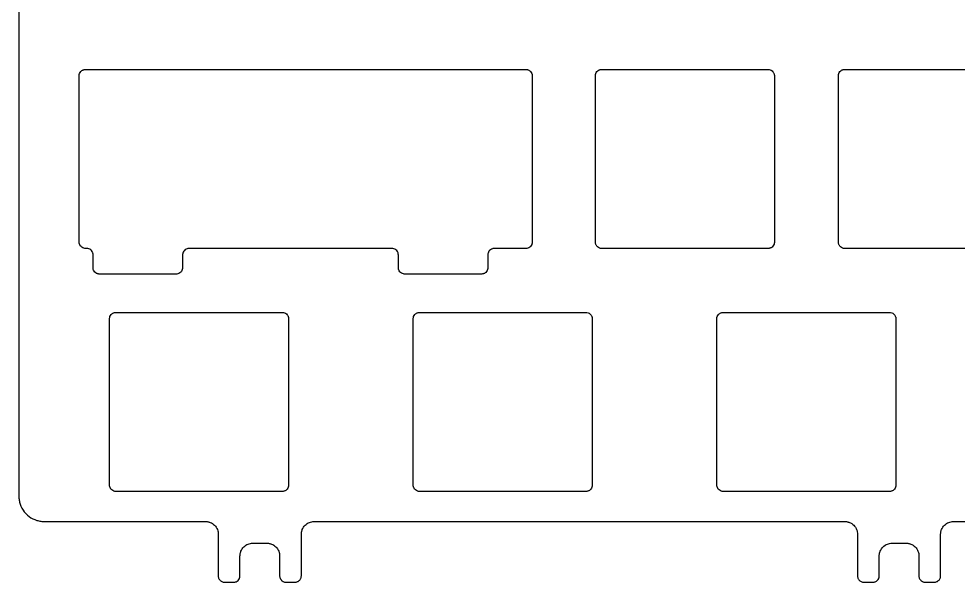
# Model space of a CAD drawing. Header units: millimetres. Extents: x 671 to 956, y -607 to -503.
# Drawn here: x 671.1 to 744.5, y -607.3 to -563.3 of the extents above; entities that cross this region are included whole.
import ezdxf

# ---------------------------------------------------------------- set-up
doc = ezdxf.new("R2010")
doc.units = ezdxf.units.MM

msp = doc.modelspace()

# ---------------------------------------------------------------- linework, layer by layer
at = {"color": 7, "linetype": 'Continuous', "lineweight": 25}
for p, q in [((694.156, -602.583), (735.656, -602.583)), ((744.156, -602.583), (882.656, -602.583)), ((693.156, -606.827), (693.156, -603.583)), ((743.156, -606.827), (743.156, -603.583)), ((689.356, -604.277), (690.456, -604.277)), ((739.356, -604.277), (740.456, -604.277))]:
    msp.add_line(p, q, dxfattribs=at)
for points, knots in [([(671.056, -509.883), (671.056, -518.825), (671.056, -536.708), (671.056, -559.062), (671.056, -576.946), (671.056, -587.005), (671.056, -593.711), (671.056, -596.506), (671.057, -598.741), (671.056, -599.905), (671.057, -600.53), (671.056, -600.646), (671.066, -600.82), (671.13, -601.194), (671.359, -601.713), (671.832, -602.214), (672.342, -602.475), (672.716, -602.559), (672.926, -602.581), (673.123, -602.584), (673.362, -602.583), (673.641, -602.583), (674.107, -602.583), (674.759, -602.583), (675.876, -602.583), (677.274, -602.583), (679.509, -602.583), (682.303, -602.583), (684.539, -602.583), (685.656, -602.583)], [0, 0, 0, 0, 0.2520412, 0.5040823, 0.6301029, 0.7561235, 0.7876286, 0.8191338, 0.8348863, 0.8506389, 0.8519512, 0.852488, 0.8539097, 0.8568679, 0.8631274, 0.8696022, 0.8759218, 0.8789278, 0.8803765, 0.8818557, 0.8844811, 0.8871066, 0.889732, 0.8976083, 0.9054846, 0.9212371, 0.9369897, 0.9684949, 1, 1, 1, 1]), ([(677.366, -583.233), (677.349, -583.233), (677.315, -583.232), (677.264, -583.224), (677.205, -583.208), (677.138, -583.181), (677.043, -583.122), (676.945, -583.02), (676.887, -582.894), (676.866, -582.788), (676.866, -582.666), (676.866, -582.502), (676.866, -582.297), (676.866, -582.09), (676.866, -581.907), (676.865, -581.775), (676.866, -581.688), (676.855, -581.619), (676.822, -581.516), (676.748, -581.396), (676.617, -581.29), (676.488, -581.243), (676.377, -581.231), (676.269, -581.236), (676.13, -581.22), (675.981, -581.146), (675.862, -581.027), (675.805, -580.905), (675.781, -580.801), (675.778, -580.694), (675.779, -580.553), (675.779, -580.389), (675.779, -580.225), (675.779, -580.061), (675.779, -579.678), (675.779, -579.076), (675.779, -577.435), (675.779, -574.973), (675.779, -572.238), (675.779, -570.05), (675.779, -568.819), (675.779, -568.066), (675.779, -567.841), (675.779, -567.743), (675.78, -567.687), (675.793, -567.598), (675.843, -567.47), (675.935, -567.363), (676.027, -567.299), (676.1, -567.264), (676.177, -567.242), (676.245, -567.233), (676.333, -567.234), (676.471, -567.233), (676.698, -567.234), (677.015, -567.233), (677.421, -567.233), (678.268, -567.233), (679.527, -567.233), (681.169, -567.233), (682.81, -567.233), (686.092, -567.233), (691.016, -567.233), (697.581, -567.233), (704.145, -567.233), (708.522, -567.233), (710.71, -567.233)], [0, 0, 0, 0, 0.000987, 0.001972, 0.002963, 0.004558, 0.006162, 0.009429, 0.012594, 0.014095, 0.015667, 0.019639, 0.023611, 0.027583, 0.031678, 0.034232, 0.035245, 0.036756, 0.038278, 0.041502, 0.044759, 0.047874, 0.049337, 0.051182, 0.054176, 0.057356, 0.060623, 0.063797, 0.065009, 0.066827, 0.070005, 0.073182, 0.07636, 0.079537, 0.082715, 0.098602, 0.11449, 0.17804, 0.24159, 0.273365, 0.30514, 0.313084, 0.317056, 0.318217, 0.318805, 0.320282, 0.323415, 0.326677, 0.328284, 0.329901, 0.331401, 0.33291, 0.333851, 0.336522, 0.340922, 0.347051, 0.35491, 0.364498, 0.396273, 0.428048, 0.459823, 0.491598, 0.618699, 0.745799, 0.8729, 1, 1, 1, 1]), ([(710.71, -567.233), (710.728, -567.234), (710.763, -567.235), (710.816, -567.244), (710.877, -567.26), (710.947, -567.29), (711.044, -567.353), (711.142, -567.462), (711.196, -567.595), (711.21, -567.687), (711.21, -567.745), (711.21, -567.847), (711.21, -568.081), (711.21, -568.577), (711.21, -569.286), (711.21, -570.421), (711.21, -571.839), (711.21, -573.428), (711.21, -574.903), (711.21, -576.265), (711.21, -577.626), (711.211, -578.988), (711.209, -579.97), (711.211, -580.544), (711.209, -580.682), (711.211, -580.773), (711.2, -580.844), (711.167, -580.951), (711.09, -581.075), (710.952, -581.182), (710.818, -581.228), (710.701, -581.235), (710.569, -581.232), (710.179, -581.235), (709.683, -581.233), (709.115, -581.233), (708.761, -581.233), (708.477, -581.234), (708.308, -581.232), (708.182, -581.234), (708.072, -581.257), (707.942, -581.321), (707.82, -581.446), (707.761, -581.578), (707.741, -581.689), (707.742, -581.816), (707.741, -582.058), (707.743, -582.342), (707.741, -582.59), (707.743, -582.723), (707.737, -582.839), (707.691, -582.974), (707.602, -583.089), (707.509, -583.159), (707.433, -583.198), (707.354, -583.223), (707.282, -583.234), (707.182, -583.232), (707.02, -583.233), (706.754, -583.233), (706.383, -583.233), (705.906, -583.233), (705.325, -583.233), (704.638, -583.233), (703.862, -583.233), (703.03, -583.233), (702.321, -583.233), (701.754, -583.233), (701.446, -583.234), (701.271, -583.233), (701.211, -583.233), (701.12, -583.224), (700.986, -583.174), (700.852, -583.063), (700.779, -582.937), (700.749, -582.83), (700.741, -582.758), (700.743, -582.662), (700.742, -582.523), (700.742, -582.33), (700.742, -582.114), (700.742, -581.923), (700.741, -581.785), (700.742, -581.694), (700.732, -581.623), (700.699, -581.516), (700.622, -581.392), (700.485, -581.285), (700.35, -581.239), (700.233, -581.232), (700.101, -581.234), (699.853, -581.233), (699.499, -581.233), (699.073, -581.233), (698.648, -581.233), (698.222, -581.233), (697.797, -581.233), (697.371, -581.233), (696.946, -581.233), (696.52, -581.233), (696.095, -581.233), (695.669, -581.233), (695.244, -581.233), (694.818, -581.233), (694.393, -581.233), (693.967, -581.233), (693.542, -581.233), (693.116, -581.233), (692.691, -581.233), (692.265, -581.233), (691.84, -581.233), (691.414, -581.233), (690.989, -581.233), (690.563, -581.233), (690.137, -581.233), (689.712, -581.233), (689.286, -581.233), (688.861, -581.233), (688.435, -581.233), (688.01, -581.233), (687.584, -581.233), (687.159, -581.233), (686.733, -581.233), (686.308, -581.233), (685.882, -581.233), (685.457, -581.233), (685.031, -581.233), (684.677, -581.234), (684.436, -581.233), (684.31, -581.234), (684.2, -581.256), (684.069, -581.318), (683.946, -581.443), (683.886, -581.574), (683.866, -581.685), (683.866, -581.881), (683.866, -582.188), (683.865, -582.503), (683.866, -582.705), (683.864, -582.821), (683.824, -582.956), (683.725, -583.096), (683.584, -583.193), (683.443, -583.234), (683.327, -583.233), (682.985, -583.234), (682.116, -583.233), (680.16, -583.233), (678.484, -583.233), (677.366, -583.233)], [0, 0, 0, 0, 0.001007, 0.002011, 0.003023, 0.00465, 0.006288, 0.009611, 0.012807, 0.014311, 0.014901, 0.016103, 0.020147, 0.028236, 0.044413, 0.060591, 0.092945, 0.1253, 0.151184, 0.177068, 0.202952, 0.228835, 0.254719, 0.258958, 0.261579, 0.262581, 0.264116, 0.265661, 0.268943, 0.272256, 0.275407, 0.276879, 0.278897, 0.282941, 0.299119, 0.307208, 0.315296, 0.319341, 0.323385, 0.324964, 0.326499, 0.329734, 0.333058, 0.336276, 0.337797, 0.339473, 0.343518, 0.351606, 0.355651, 0.357673, 0.359149, 0.362298, 0.36561, 0.367253, 0.368906, 0.370442, 0.371988, 0.373059, 0.376127, 0.381192, 0.388252, 0.39731, 0.408364, 0.421415, 0.436462, 0.452639, 0.468817, 0.476905, 0.484994, 0.486359, 0.486907, 0.488394, 0.491566, 0.494884, 0.498154, 0.499676, 0.501207, 0.502262, 0.505128, 0.509172, 0.513216, 0.51746, 0.520082, 0.521082, 0.522617, 0.524161, 0.527443, 0.530756, 0.533907, 0.53538, 0.537394, 0.541438, 0.549527, 0.557616, 0.565704, 0.573793, 0.581882, 0.589971, 0.598059, 0.606148, 0.614237, 0.622325, 0.630414, 0.638503, 0.646591, 0.65468, 0.662769, 0.670857, 0.678946, 0.687035, 0.695123, 0.703212, 0.711301, 0.71939, 0.727478, 0.735567, 0.743656, 0.751744, 0.759833, 0.767922, 0.77601, 0.784099, 0.792188, 0.800276, 0.808365, 0.816454, 0.824543, 0.832631, 0.836676, 0.838279, 0.83981, 0.843041, 0.846366, 0.849588, 0.851112, 0.852753, 0.860721, 0.868689, 0.870681, 0.872231, 0.875307, 0.87856, 0.88181, 0.884878, 0.886744, 0.888451, 0.904387, 0.936258, 1, 1, 1, 1]), ([(729.656, -581.233), (727.323, -581.233), (723.823, -581.233), (720.031, -581.233), (718.281, -581.233), (717.552, -581.233), (717.078, -581.233), (716.86, -581.233), (716.761, -581.233), (716.69, -581.233), (716.628, -581.234), (716.535, -581.224), (716.397, -581.173), (716.283, -581.075), (716.216, -580.976), (716.182, -580.897), (716.16, -580.815), (716.155, -580.724), (716.157, -580.624), (716.156, -580.515), (716.156, -580.405), (716.156, -580.296), (716.156, -580.186), (716.156, -580.077), (716.156, -579.968), (716.157, -579.749), (716.157, -579.421), (716.156, -578.983), (716.156, -578.546), (716.157, -577.962), (716.156, -577.233), (716.156, -576.358), (716.156, -575.483), (716.156, -574.608), (716.156, -573.733), (716.156, -572.858), (716.156, -571.983), (716.156, -571.108), (716.156, -570.233), (716.156, -569.358), (716.156, -568.629), (716.157, -568.119), (716.156, -567.875), (716.157, -567.768), (716.156, -567.706), (716.166, -567.612), (716.217, -567.474), (716.314, -567.36), (716.413, -567.293), (716.493, -567.259), (716.574, -567.237), (716.629, -567.235), (716.656, -567.233)], [0, 0, 0, 0, 0.253934, 0.380902, 0.412643, 0.444385, 0.460256, 0.464224, 0.468192, 0.470939, 0.471995, 0.474908, 0.481134, 0.487645, 0.490845, 0.494065, 0.497023, 0.5, 0.503968, 0.507935, 0.511903, 0.515871, 0.519839, 0.523806, 0.527774, 0.531742, 0.547613, 0.563484, 0.579354, 0.595225, 0.626967, 0.658709, 0.690451, 0.722193, 0.753934, 0.785676, 0.817418, 0.84916, 0.880902, 0.912643, 0.944385, 0.960256, 0.968192, 0.970853, 0.971995, 0.974908, 0.981134, 0.987645, 0.990845, 0.994065, 0.997028, 1, 1, 1, 1]), ([(716.656, -567.233), (718.99, -567.233), (722.49, -567.233), (726.281, -567.233), (728.031, -567.233), (728.761, -567.233), (729.235, -567.233), (729.453, -567.233), (729.551, -567.233), (729.623, -567.233), (729.685, -567.233), (729.778, -567.243), (729.916, -567.294), (730.03, -567.391), (730.096, -567.49), (730.131, -567.569), (730.152, -567.651), (730.158, -567.742), (730.156, -567.843), (730.157, -567.952), (730.157, -568.061), (730.157, -568.171), (730.157, -568.28), (730.157, -568.39), (730.157, -568.499), (730.156, -568.718), (730.156, -569.046), (730.156, -569.483), (730.157, -569.921), (730.156, -570.504), (730.156, -571.233), (730.156, -572.108), (730.156, -572.983), (730.156, -573.858), (730.156, -574.733), (730.156, -575.608), (730.156, -576.483), (730.156, -577.358), (730.156, -578.233), (730.156, -579.108), (730.156, -579.837), (730.156, -580.348), (730.157, -580.591), (730.156, -580.699), (730.157, -580.761), (730.147, -580.855), (730.096, -580.993), (729.998, -581.106), (729.9, -581.173), (729.82, -581.208), (729.738, -581.229), (729.684, -581.232), (729.656, -581.233)], [0, 0, 0, 0, 0.253934, 0.380902, 0.412643, 0.444385, 0.460256, 0.464224, 0.468192, 0.470939, 0.471995, 0.474908, 0.481134, 0.487645, 0.490845, 0.494065, 0.497023, 0.5, 0.503968, 0.507935, 0.511903, 0.515871, 0.519839, 0.523806, 0.527774, 0.531742, 0.547613, 0.563484, 0.579354, 0.595225, 0.626967, 0.658709, 0.690451, 0.722193, 0.753934, 0.785676, 0.817418, 0.84916, 0.880902, 0.912643, 0.944385, 0.960256, 0.968192, 0.970853, 0.971995, 0.974908, 0.981134, 0.987645, 0.990845, 0.994065, 0.997028, 1, 1, 1, 1]), ([(748.656, -581.233), (746.323, -581.233), (742.823, -581.233), (739.031, -581.233), (737.281, -581.233), (736.552, -581.233), (736.078, -581.233), (735.86, -581.233), (735.761, -581.233), (735.69, -581.233), (735.628, -581.234), (735.535, -581.224), (735.397, -581.173), (735.283, -581.075), (735.216, -580.976), (735.182, -580.897), (735.16, -580.815), (735.155, -580.724), (735.157, -580.624), (735.156, -580.515), (735.156, -580.405), (735.156, -580.296), (735.156, -580.186), (735.156, -580.077), (735.156, -579.968), (735.157, -579.749), (735.157, -579.421), (735.156, -578.983), (735.156, -578.546), (735.157, -577.962), (735.156, -577.233), (735.156, -576.358), (735.156, -575.483), (735.156, -574.608), (735.156, -573.733), (735.156, -572.858), (735.156, -571.983), (735.156, -571.108), (735.156, -570.233), (735.156, -569.358), (735.156, -568.629), (735.157, -568.119), (735.156, -567.875), (735.157, -567.768), (735.156, -567.706), (735.166, -567.612), (735.217, -567.474), (735.314, -567.36), (735.413, -567.293), (735.493, -567.259), (735.574, -567.237), (735.629, -567.235), (735.656, -567.233)], [0, 0, 0, 0, 0.253934, 0.380902, 0.412643, 0.444385, 0.460256, 0.464224, 0.468192, 0.470939, 0.471995, 0.474908, 0.481134, 0.487645, 0.490845, 0.494065, 0.497023, 0.5, 0.503968, 0.507935, 0.511903, 0.515871, 0.519839, 0.523806, 0.527774, 0.531742, 0.547613, 0.563484, 0.579354, 0.595225, 0.626967, 0.658709, 0.690451, 0.722193, 0.753934, 0.785676, 0.817418, 0.84916, 0.880902, 0.912643, 0.944385, 0.960256, 0.968192, 0.970853, 0.971995, 0.974908, 0.981134, 0.987645, 0.990845, 0.994065, 0.997028, 1, 1, 1, 1]), ([(735.656, -567.233), (737.99, -567.233), (741.49, -567.233), (745.281, -567.233), (747.031, -567.233), (747.761, -567.233), (748.235, -567.233), (748.453, -567.233), (748.551, -567.233), (748.623, -567.233), (748.685, -567.233), (748.778, -567.243), (748.916, -567.294), (749.03, -567.391), (749.096, -567.49), (749.131, -567.569), (749.152, -567.651), (749.158, -567.742), (749.156, -567.843), (749.157, -567.952), (749.157, -568.061), (749.157, -568.171), (749.157, -568.28), (749.157, -568.39), (749.157, -568.499), (749.156, -568.718), (749.156, -569.046), (749.156, -569.483), (749.157, -569.921), (749.156, -570.504), (749.156, -571.233), (749.156, -572.108), (749.156, -572.983), (749.156, -573.858), (749.156, -574.733), (749.156, -575.608), (749.156, -576.483), (749.156, -577.358), (749.156, -578.233), (749.156, -579.108), (749.156, -579.837), (749.156, -580.348), (749.157, -580.591), (749.156, -580.699), (749.157, -580.761), (749.147, -580.855), (749.096, -580.993), (748.998, -581.106), (748.9, -581.173), (748.82, -581.208), (748.738, -581.229), (748.684, -581.232), (748.656, -581.233)], [0, 0, 0, 0, 0.253934, 0.380902, 0.412643, 0.444385, 0.460256, 0.464224, 0.468192, 0.470939, 0.471995, 0.474908, 0.481134, 0.487645, 0.490845, 0.494065, 0.497023, 0.5, 0.503968, 0.507935, 0.511903, 0.515871, 0.519839, 0.523806, 0.527774, 0.531742, 0.547613, 0.563484, 0.579354, 0.595225, 0.626967, 0.658709, 0.690451, 0.722193, 0.753934, 0.785676, 0.817418, 0.84916, 0.880902, 0.912643, 0.944385, 0.960256, 0.968192, 0.970853, 0.971995, 0.974908, 0.981134, 0.987645, 0.990845, 0.994065, 0.997028, 1, 1, 1, 1]), ([(691.656, -600.233), (689.323, -600.233), (685.823, -600.233), (682.031, -600.233), (680.281, -600.233), (679.552, -600.233), (679.078, -600.233), (678.86, -600.233), (678.761, -600.233), (678.69, -600.233), (678.628, -600.234), (678.535, -600.224), (678.397, -600.173), (678.283, -600.075), (678.216, -599.976), (678.182, -599.897), (678.16, -599.815), (678.155, -599.724), (678.157, -599.624), (678.156, -599.515), (678.156, -599.405), (678.156, -599.296), (678.156, -599.186), (678.156, -599.077), (678.156, -598.968), (678.157, -598.749), (678.157, -598.421), (678.156, -597.983), (678.156, -597.546), (678.157, -596.962), (678.156, -596.233), (678.156, -595.358), (678.156, -594.483), (678.156, -593.608), (678.156, -592.733), (678.156, -591.858), (678.156, -590.983), (678.156, -590.108), (678.156, -589.233), (678.156, -588.358), (678.156, -587.629), (678.157, -587.119), (678.156, -586.875), (678.157, -586.768), (678.156, -586.706), (678.166, -586.612), (678.217, -586.474), (678.314, -586.36), (678.413, -586.293), (678.493, -586.259), (678.574, -586.237), (678.629, -586.235), (678.656, -586.233)], [0, 0, 0, 0, 0.253934, 0.380902, 0.412643, 0.444385, 0.460256, 0.464224, 0.468192, 0.470939, 0.471995, 0.474908, 0.481134, 0.487645, 0.490845, 0.494065, 0.497023, 0.5, 0.503968, 0.507935, 0.511903, 0.515871, 0.519839, 0.523806, 0.527774, 0.531742, 0.547613, 0.563484, 0.579354, 0.595225, 0.626967, 0.658709, 0.690451, 0.722193, 0.753934, 0.785676, 0.817418, 0.84916, 0.880902, 0.912643, 0.944385, 0.960256, 0.968192, 0.970853, 0.971995, 0.974908, 0.981134, 0.987645, 0.990845, 0.994065, 0.997028, 1, 1, 1, 1]), ([(678.656, -586.233), (680.99, -586.233), (684.49, -586.233), (688.281, -586.233), (690.031, -586.233), (690.761, -586.233), (691.235, -586.233), (691.453, -586.233), (691.551, -586.233), (691.623, -586.233), (691.685, -586.233), (691.778, -586.243), (691.916, -586.294), (692.03, -586.391), (692.096, -586.49), (692.131, -586.569), (692.152, -586.651), (692.158, -586.742), (692.156, -586.843), (692.157, -586.952), (692.157, -587.061), (692.157, -587.171), (692.157, -587.28), (692.157, -587.39), (692.157, -587.499), (692.156, -587.718), (692.156, -588.046), (692.156, -588.483), (692.157, -588.921), (692.156, -589.504), (692.156, -590.233), (692.156, -591.108), (692.156, -591.983), (692.156, -592.858), (692.156, -593.733), (692.156, -594.608), (692.156, -595.483), (692.156, -596.358), (692.156, -597.233), (692.156, -598.108), (692.156, -598.837), (692.156, -599.348), (692.157, -599.591), (692.156, -599.699), (692.157, -599.761), (692.147, -599.855), (692.096, -599.993), (691.998, -600.106), (691.9, -600.173), (691.82, -600.208), (691.738, -600.229), (691.684, -600.232), (691.656, -600.233)], [0, 0, 0, 0, 0.253934, 0.380902, 0.412643, 0.444385, 0.460256, 0.464224, 0.468192, 0.470939, 0.471995, 0.474908, 0.481134, 0.487645, 0.490845, 0.494065, 0.497023, 0.5, 0.503968, 0.507935, 0.511903, 0.515871, 0.519839, 0.523806, 0.527774, 0.531742, 0.547613, 0.563484, 0.579354, 0.595225, 0.626967, 0.658709, 0.690451, 0.722193, 0.753934, 0.785676, 0.817418, 0.84916, 0.880902, 0.912643, 0.944385, 0.960256, 0.968192, 0.970853, 0.971995, 0.974908, 0.981134, 0.987645, 0.990845, 0.994065, 0.997028, 1, 1, 1, 1]), ([(715.406, -600.233), (713.073, -600.233), (709.573, -600.233), (705.781, -600.233), (704.031, -600.233), (703.302, -600.233), (702.828, -600.233), (702.61, -600.233), (702.511, -600.233), (702.44, -600.233), (702.378, -600.234), (702.285, -600.224), (702.147, -600.173), (702.033, -600.075), (701.966, -599.976), (701.932, -599.897), (701.91, -599.815), (701.905, -599.724), (701.907, -599.624), (701.906, -599.515), (701.906, -599.405), (701.906, -599.296), (701.906, -599.186), (701.906, -599.077), (701.906, -598.968), (701.907, -598.749), (701.907, -598.421), (701.906, -597.983), (701.906, -597.546), (701.907, -596.962), (701.906, -596.233), (701.906, -595.358), (701.906, -594.483), (701.906, -593.608), (701.906, -592.733), (701.906, -591.858), (701.906, -590.983), (701.906, -590.108), (701.906, -589.233), (701.906, -588.358), (701.906, -587.629), (701.907, -587.119), (701.906, -586.875), (701.907, -586.768), (701.906, -586.706), (701.916, -586.612), (701.967, -586.474), (702.064, -586.36), (702.163, -586.293), (702.243, -586.259), (702.324, -586.237), (702.379, -586.235), (702.406, -586.233)], [0, 0, 0, 0, 0.253934, 0.380902, 0.412643, 0.444385, 0.460256, 0.464224, 0.468192, 0.470939, 0.471995, 0.474908, 0.481134, 0.487645, 0.490845, 0.494065, 0.497023, 0.5, 0.503968, 0.507935, 0.511903, 0.515871, 0.519839, 0.523806, 0.527774, 0.531742, 0.547613, 0.563484, 0.579354, 0.595225, 0.626967, 0.658709, 0.690451, 0.722193, 0.753934, 0.785676, 0.817418, 0.84916, 0.880902, 0.912643, 0.944385, 0.960256, 0.968192, 0.970853, 0.971995, 0.974908, 0.981134, 0.987645, 0.990845, 0.994065, 0.997028, 1, 1, 1, 1]), ([(702.406, -586.233), (704.74, -586.233), (708.24, -586.233), (712.031, -586.233), (713.781, -586.233), (714.511, -586.233), (714.985, -586.233), (715.203, -586.233), (715.301, -586.233), (715.373, -586.233), (715.435, -586.233), (715.528, -586.243), (715.666, -586.294), (715.78, -586.391), (715.846, -586.49), (715.881, -586.569), (715.902, -586.651), (715.908, -586.742), (715.906, -586.843), (715.907, -586.952), (715.907, -587.061), (715.907, -587.171), (715.907, -587.28), (715.907, -587.39), (715.907, -587.499), (715.906, -587.718), (715.906, -588.046), (715.906, -588.483), (715.907, -588.921), (715.906, -589.504), (715.906, -590.233), (715.906, -591.108), (715.906, -591.983), (715.906, -592.858), (715.906, -593.733), (715.906, -594.608), (715.906, -595.483), (715.906, -596.358), (715.906, -597.233), (715.906, -598.108), (715.906, -598.837), (715.906, -599.348), (715.907, -599.591), (715.906, -599.699), (715.907, -599.761), (715.897, -599.855), (715.846, -599.993), (715.748, -600.106), (715.65, -600.173), (715.57, -600.208), (715.488, -600.229), (715.434, -600.232), (715.406, -600.233)], [0, 0, 0, 0, 0.253934, 0.380902, 0.412643, 0.444385, 0.460256, 0.464224, 0.468192, 0.470939, 0.471995, 0.474908, 0.481134, 0.487645, 0.490845, 0.494065, 0.497023, 0.5, 0.503968, 0.507935, 0.511903, 0.515871, 0.519839, 0.523806, 0.527774, 0.531742, 0.547613, 0.563484, 0.579354, 0.595225, 0.626967, 0.658709, 0.690451, 0.722193, 0.753934, 0.785676, 0.817418, 0.84916, 0.880902, 0.912643, 0.944385, 0.960256, 0.968192, 0.970853, 0.971995, 0.974908, 0.981134, 0.987645, 0.990845, 0.994065, 0.997028, 1, 1, 1, 1]), ([(739.156, -600.233), (736.823, -600.233), (733.323, -600.233), (729.531, -600.233), (727.781, -600.233), (727.052, -600.233), (726.578, -600.233), (726.36, -600.233), (726.261, -600.233), (726.19, -600.233), (726.128, -600.234), (726.035, -600.224), (725.897, -600.173), (725.783, -600.075), (725.716, -599.976), (725.682, -599.897), (725.66, -599.815), (725.655, -599.724), (725.657, -599.624), (725.656, -599.515), (725.656, -599.405), (725.656, -599.296), (725.656, -599.186), (725.656, -599.077), (725.656, -598.968), (725.657, -598.749), (725.657, -598.421), (725.656, -597.983), (725.656, -597.546), (725.657, -596.962), (725.656, -596.233), (725.656, -595.358), (725.656, -594.483), (725.656, -593.608), (725.656, -592.733), (725.656, -591.858), (725.656, -590.983), (725.656, -590.108), (725.656, -589.233), (725.656, -588.358), (725.656, -587.629), (725.657, -587.119), (725.656, -586.875), (725.657, -586.768), (725.656, -586.706), (725.666, -586.612), (725.717, -586.474), (725.814, -586.36), (725.913, -586.293), (725.993, -586.259), (726.074, -586.237), (726.129, -586.235), (726.156, -586.233)], [0, 0, 0, 0, 0.253934, 0.380902, 0.412643, 0.444385, 0.460256, 0.464224, 0.468192, 0.470939, 0.471995, 0.474908, 0.481134, 0.487645, 0.490845, 0.494065, 0.497023, 0.5, 0.503968, 0.507935, 0.511903, 0.515871, 0.519839, 0.523806, 0.527774, 0.531742, 0.547613, 0.563484, 0.579354, 0.595225, 0.626967, 0.658709, 0.690451, 0.722193, 0.753934, 0.785676, 0.817418, 0.84916, 0.880902, 0.912643, 0.944385, 0.960256, 0.968192, 0.970853, 0.971995, 0.974908, 0.981134, 0.987645, 0.990845, 0.994065, 0.997028, 1, 1, 1, 1]), ([(726.156, -586.233), (728.49, -586.233), (731.99, -586.233), (735.781, -586.233), (737.531, -586.233), (738.261, -586.233), (738.735, -586.233), (738.953, -586.233), (739.051, -586.233), (739.123, -586.233), (739.185, -586.233), (739.278, -586.243), (739.416, -586.294), (739.53, -586.391), (739.596, -586.49), (739.631, -586.569), (739.652, -586.651), (739.658, -586.742), (739.656, -586.843), (739.657, -586.952), (739.657, -587.061), (739.657, -587.171), (739.657, -587.28), (739.657, -587.39), (739.657, -587.499), (739.656, -587.718), (739.656, -588.046), (739.656, -588.483), (739.657, -588.921), (739.656, -589.504), (739.656, -590.233), (739.656, -591.108), (739.656, -591.983), (739.656, -592.858), (739.656, -593.733), (739.656, -594.608), (739.656, -595.483), (739.656, -596.358), (739.656, -597.233), (739.656, -598.108), (739.656, -598.837), (739.656, -599.348), (739.657, -599.591), (739.656, -599.699), (739.657, -599.761), (739.647, -599.855), (739.596, -599.993), (739.498, -600.106), (739.4, -600.173), (739.32, -600.208), (739.238, -600.229), (739.184, -600.232), (739.156, -600.233)], [0, 0, 0, 0, 0.2539344, 0.3809017, 0.4126435, 0.4443853, 0.4602562, 0.4642239, 0.4681916, 0.4709385, 0.4719951, 0.4749083, 0.4811344, 0.4876452, 0.4908453, 0.4940647, 0.4970228, 0.4999999, 0.5039676, 0.5079354, 0.5119031, 0.5158708, 0.5198386, 0.5238063, 0.527774, 0.5317417, 0.5476126, 0.5634835, 0.5793544, 0.5952254, 0.6269672, 0.658709, 0.6904508, 0.7221926, 0.7539344, 0.7856762, 0.817418, 0.8491598, 0.8809016, 0.9126434, 0.9443852, 0.9602561, 0.9681916, 0.9708526, 0.9719951, 0.9749083, 0.9811343, 0.9876451, 0.9908453, 0.9940646, 0.9970276, 1, 1, 1, 1]), ([(685.656, -602.583), (685.688, -602.584), (685.751, -602.586), (685.844, -602.599), (685.936, -602.621), (686.059, -602.664), (686.209, -602.741), (686.368, -602.871), (686.498, -603.03), (686.59, -603.208), (686.646, -603.394), (686.653, -603.52), (686.656, -603.583)], [0, 0, 0, 0, 0.060257, 0.120017, 0.179819, 0.240201, 0.369987, 0.500115, 0.629906, 0.760038, 0.879978, 1, 1, 1, 1]), ([(693.156, -603.583), (693.157, -603.552), (693.159, -603.489), (693.173, -603.396), (693.195, -603.304), (693.237, -603.18), (693.314, -603.03), (693.444, -602.872), (693.603, -602.741), (693.781, -602.65), (693.968, -602.593), (694.094, -602.587), (694.156, -602.583)], [0, 0, 0, 0, 0.060259, 0.120021, 0.179824, 0.240208, 0.369998, 0.50013, 0.62992, 0.760052, 0.879945, 1, 1, 1, 1]), ([(735.656, -602.583), (735.688, -602.584), (735.751, -602.586), (735.844, -602.599), (735.936, -602.621), (736.059, -602.664), (736.209, -602.741), (736.368, -602.871), (736.498, -603.03), (736.59, -603.208), (736.646, -603.394), (736.653, -603.52), (736.656, -603.583)], [0, 0, 0, 0, 0.0602571, 0.1200171, 0.1798191, 0.2402008, 0.3699874, 0.5001156, 0.6299063, 0.7600385, 0.879978, 1, 1, 1, 1]), ([(743.156, -603.583), (743.157, -603.552), (743.159, -603.489), (743.173, -603.396), (743.195, -603.304), (743.237, -603.18), (743.314, -603.03), (743.444, -602.872), (743.603, -602.741), (743.781, -602.65), (743.968, -602.593), (744.094, -602.587), (744.156, -602.583)], [0, 0, 0, 0, 0.060259, 0.120021, 0.179824, 0.240208, 0.369998, 0.50013, 0.62992, 0.760052, 0.879945, 1, 1, 1, 1]), ([(686.656, -603.583), (686.656, -604.193), (686.656, -604.956), (686.656, -605.871), (686.657, -606.253), (686.656, -606.558), (686.657, -606.729), (686.656, -606.842), (686.662, -606.915), (686.693, -607.038), (686.794, -607.194), (686.951, -607.293), (687.075, -607.323), (687.147, -607.328), (687.26, -607.326), (687.432, -607.327), (687.637, -607.327), (687.786, -607.326), (687.889, -607.328), (687.967, -607.317), (688.081, -607.281), (688.213, -607.194), (688.303, -607.066), (688.343, -606.951), (688.357, -606.873), (688.356, -606.772), (688.357, -606.624), (688.356, -606.421), (688.356, -606.116), (688.356, -605.735), (688.356, -605.43), (688.356, -605.277)], [0, 0, 0, 0, 0.259357, 0.324196, 0.389035, 0.421455, 0.453874, 0.461805, 0.4694, 0.484841, 0.515358, 0.545904, 0.561331, 0.568913, 0.576905, 0.609324, 0.641744, 0.664207, 0.672828, 0.685125, 0.697496, 0.723845, 0.750268, 0.762666, 0.775137, 0.78402, 0.805482, 0.837902, 0.870322, 0.935161, 1, 1, 1, 1]), ([(736.656, -603.583), (736.656, -604.193), (736.656, -605.108), (736.657, -606.177), (736.656, -606.67), (736.657, -606.896), (736.693, -607.038), (736.793, -607.194), (736.951, -607.293), (737.093, -607.327), (737.243, -607.327), (737.432, -607.327), (737.637, -607.327), (737.786, -607.326), (737.889, -607.328), (737.967, -607.317), (738.081, -607.281), (738.213, -607.194), (738.303, -607.066), (738.343, -606.951), (738.357, -606.873), (738.356, -606.772), (738.357, -606.624), (738.356, -606.421), (738.356, -606.116), (738.356, -605.735), (738.356, -605.43), (738.356, -605.277)], [0, 0, 0, 0, 0.2593627, 0.389044, 0.4538847, 0.4693983, 0.4848389, 0.5153567, 0.5459041, 0.5613314, 0.5768953, 0.6093156, 0.6417359, 0.6641991, 0.6728204, 0.6851184, 0.6974896, 0.7238383, 0.7502625, 0.7626604, 0.7751322, 0.7840147, 0.805478, 0.8378983, 0.8703187, 0.9351593, 1, 1, 1, 1]), ([(688.356, -605.277), (688.357, -605.245), (688.359, -605.183), (688.373, -605.089), (688.395, -604.998), (688.437, -604.874), (688.514, -604.724), (688.644, -604.565), (688.803, -604.435), (688.981, -604.344), (689.168, -604.287), (689.294, -604.28), (689.356, -604.277)], [0, 0, 0, 0, 0.060259, 0.120021, 0.179824, 0.240208, 0.369998, 0.50013, 0.629921, 0.760053, 0.879943, 1, 1, 1, 1]), ([(690.456, -604.277), (690.488, -604.278), (690.551, -604.279), (690.644, -604.293), (690.736, -604.315), (690.859, -604.358), (691.009, -604.435), (691.168, -604.565), (691.298, -604.724), (691.39, -604.902), (691.446, -605.088), (691.453, -605.214), (691.456, -605.277)], [0, 0, 0, 0, 0.060259, 0.1200207, 0.1798243, 0.2402078, 0.3699983, 0.5001303, 0.629921, 0.7600531, 0.8799433, 1, 1, 1, 1]), ([(738.356, -605.277), (738.357, -605.245), (738.359, -605.183), (738.373, -605.089), (738.395, -604.998), (738.437, -604.874), (738.514, -604.724), (738.644, -604.565), (738.803, -604.435), (738.981, -604.344), (739.168, -604.287), (739.294, -604.28), (739.356, -604.277)], [0, 0, 0, 0, 0.060259, 0.120021, 0.179824, 0.240208, 0.369998, 0.50013, 0.629921, 0.760053, 0.879943, 1, 1, 1, 1]), ([(740.456, -604.277), (740.488, -604.278), (740.551, -604.279), (740.644, -604.293), (740.736, -604.315), (740.859, -604.358), (741.009, -604.435), (741.168, -604.565), (741.298, -604.724), (741.39, -604.902), (741.446, -605.088), (741.453, -605.214), (741.456, -605.277)], [0, 0, 0, 0, 0.060259, 0.120021, 0.179824, 0.240208, 0.369998, 0.50013, 0.629921, 0.760053, 0.879943, 1, 1, 1, 1]), ([(691.456, -605.277), (691.456, -605.454), (691.456, -605.808), (691.457, -606.256), (691.456, -606.585), (691.458, -606.757), (691.456, -606.871), (691.471, -606.96), (691.522, -607.092), (691.638, -607.233), (691.802, -607.311), (691.917, -607.327), (691.991, -607.327), (692.121, -607.327), (692.328, -607.327), (692.529, -607.327), (692.656, -607.327), (692.727, -607.324), (692.844, -607.299), (692.97, -607.228), (693.067, -607.12), (693.118, -607.027), (693.151, -606.928), (693.155, -606.861), (693.156, -606.827)], [0, 0, 0, 0, 0.1392764, 0.2785528, 0.3522645, 0.3976027, 0.414568, 0.4412942, 0.4681579, 0.5250322, 0.5804474, 0.6062917, 0.6157039, 0.639108, 0.7087462, 0.7783844, 0.7972862, 0.8080571, 0.8344455, 0.8904475, 0.9188564, 0.9474063, 0.9736687, 1, 1, 1, 1]), ([(741.456, -605.277), (741.456, -605.454), (741.456, -605.808), (741.457, -606.256), (741.456, -606.585), (741.458, -606.757), (741.456, -606.871), (741.471, -606.96), (741.522, -607.092), (741.638, -607.233), (741.802, -607.311), (741.917, -607.327), (741.991, -607.327), (742.121, -607.327), (742.328, -607.327), (742.529, -607.327), (742.656, -607.327), (742.727, -607.324), (742.844, -607.299), (742.97, -607.228), (743.067, -607.12), (743.118, -607.027), (743.151, -606.928), (743.155, -606.861), (743.156, -606.827)], [0, 0, 0, 0, 0.139276, 0.278553, 0.352264, 0.397603, 0.414568, 0.441294, 0.468158, 0.525032, 0.580447, 0.606292, 0.615704, 0.639108, 0.708746, 0.778384, 0.797286, 0.808057, 0.834446, 0.890448, 0.918856, 0.947406, 0.973669, 1, 1, 1, 1])]:
    msp.add_open_spline(points, degree=3, knots=knots, dxfattribs=at)

doc.saveas('drawing.dxf')
